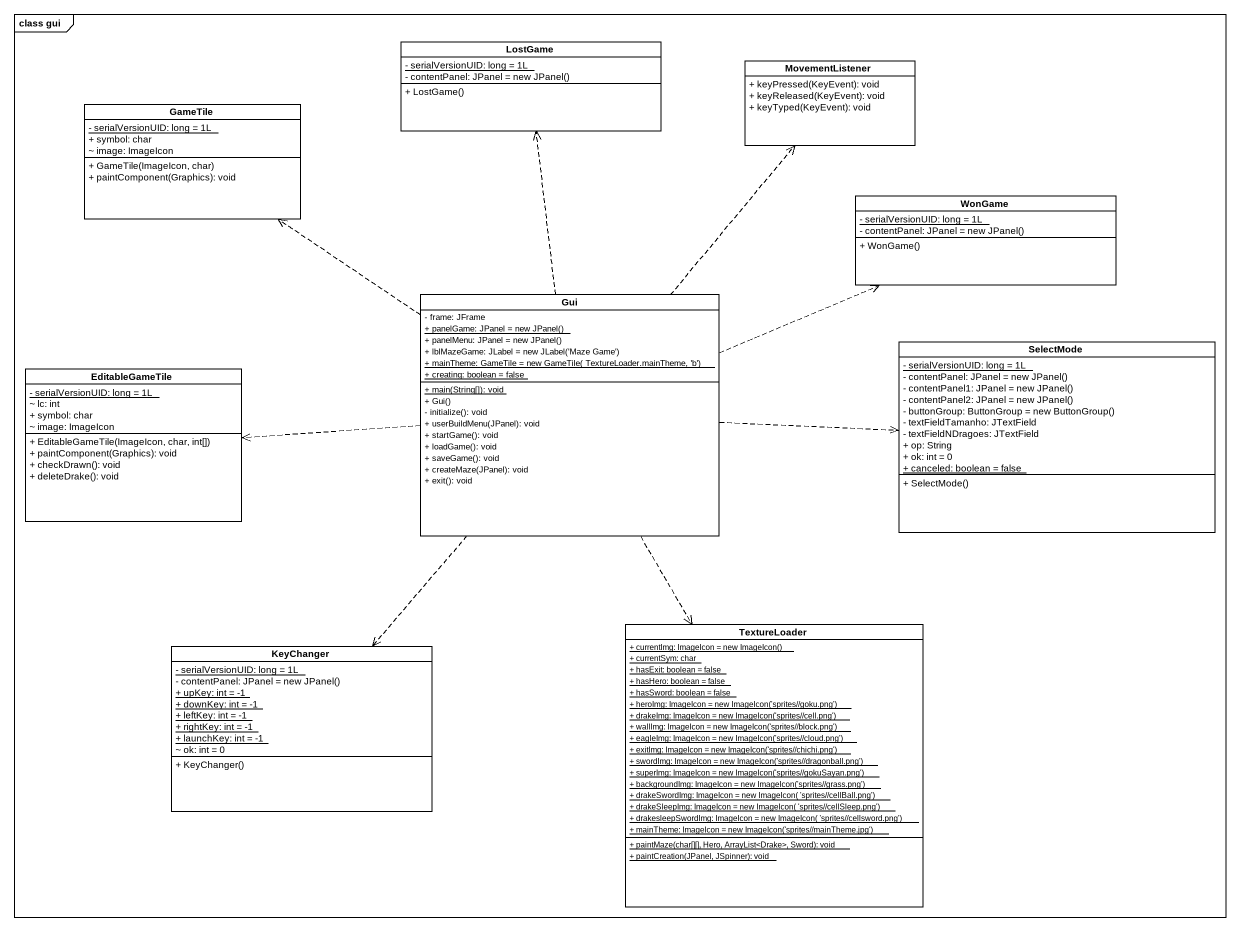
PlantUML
@startuml
mainframe class gui
hide circle
hide empty members
skinparam classAttributeIconSize 0
class LostGame {
  {static} - serialVersionUID: long = 1L
  {field} - contentPanel: JPanel = new JPanel()
  + LostGame()
}
class MovementListener {
  + keyPressed(KeyEvent): void
  + keyReleased(KeyEvent): void
  + keyTyped(KeyEvent): void
}
class GameTile {
  {static} - serialVersionUID: long = 1L
  + symbol: char
  ~ image: ImageIcon
  + GameTile(ImageIcon, char)
  + paintComponent(Graphics): void
}
class WonGame {
  {static} - serialVersionUID: long = 1L
  {field} - contentPanel: JPanel = new JPanel()
  + WonGame()
}
class Gui {
  - frame: JFrame
  {static} {field} + panelGame: JPanel = new JPanel()
  {field} + panelMenu: JPanel = new JPanel()
  {field} + lblMazeGame: JLabel = new JLabel('Maze Game')
  {static} {field} + mainTheme: GameTile = new GameTile( TextureLoader.mainTheme, 'b')
  {static} + creating: boolean = false
  {static} + main(String[]): void
  + Gui()
  - initialize(): void
  + userBuildMenu(JPanel): void
  + startGame(): void
  + loadGame(): void
  + saveGame(): void
  + createMaze(JPanel): void
  + exit(): void
}
class SelectMode {
  {static} - serialVersionUID: long = 1L
  {field} - contentPanel: JPanel = new JPanel()
  {field} - contentPanel1: JPanel = new JPanel()
  {field} - contentPanel2: JPanel = new JPanel()
  {field} - buttonGroup: ButtonGroup = new ButtonGroup()
  - textFieldTamanho: JTextField
  - textFieldNDragoes: JTextField
  + op: String
  + ok: int = 0
  {static} + canceled: boolean = false
  + SelectMode()
}
class EditableGameTile {
  {static} - serialVersionUID: long = 1L
  ~ lc: int
  + symbol: char
  ~ image: ImageIcon
  + EditableGameTile(ImageIcon, char, int[])
  + paintComponent(Graphics): void
  + checkDrawn(): void
  + deleteDrake(): void
}
class TextureLoader {
  {static} {field} + currentImg: ImageIcon = new ImageIcon()
  {static} + currentSym: char
  {static} + hasExit: boolean = false
  {static} + hasHero: boolean = false
  {static} + hasSword: boolean = false
  {static} {field} + heroImg: ImageIcon = new ImageIcon('sprites//goku.png')
  {static} {field} + drakeImg: ImageIcon = new ImageIcon('sprites//cell.png')
  {static} {field} + wallImg: ImageIcon = new ImageIcon('sprites//block.png')
  {static} {field} + eagleImg: ImageIcon = new ImageIcon('sprites//cloud.png')
  {static} {field} + exitImg: ImageIcon = new ImageIcon('sprites//chichi.png')
  {static} {field} + swordImg: ImageIcon = new ImageIcon('sprites//dragonball.png')
  {static} {field} + superImg: ImageIcon = new ImageIcon('sprites//gokuSayan.png')
  {static} {field} + backgroundImg: ImageIcon = new ImageIcon('sprites//grass.png')
  {static} {field} + drakeSwordImg: ImageIcon = new ImageIcon( 'sprites//cellBall.png')
  {static} {field} + drakeSleepImg: ImageIcon = new ImageIcon( 'sprites//cellSleep.png')
  {static} {field} + drakesleepSwordImg: ImageIcon = new ImageIcon( 'sprites//cellsword.png')
  {static} {field} + mainTheme: ImageIcon = new ImageIcon('sprites//mainTheme.jpg')
  {static} + paintMaze(char[][], Hero, ArrayList<Drake>, Sword): void
  {static} + paintCreation(JPanel, JSpinner): void
}
class KeyChanger {
  {static} - serialVersionUID: long = 1L
  {field} - contentPanel: JPanel = new JPanel()
  {static} + upKey: int = -1
  {static} + downKey: int = -1
  {static} + leftKey: int = -1
  {static} + rightKey: int = -1
  {static} + launchKey: int = -1
  ~ ok: int = 0
  + KeyChanger()
}
Gui .up.> LostGame
Gui .up.> MovementListener
Gui .up.> GameTile
Gui .right.> WonGame
Gui .right.> SelectMode
Gui .left.> EditableGameTile
Gui ..> TextureLoader
Gui ..> KeyChanger
@enduml
